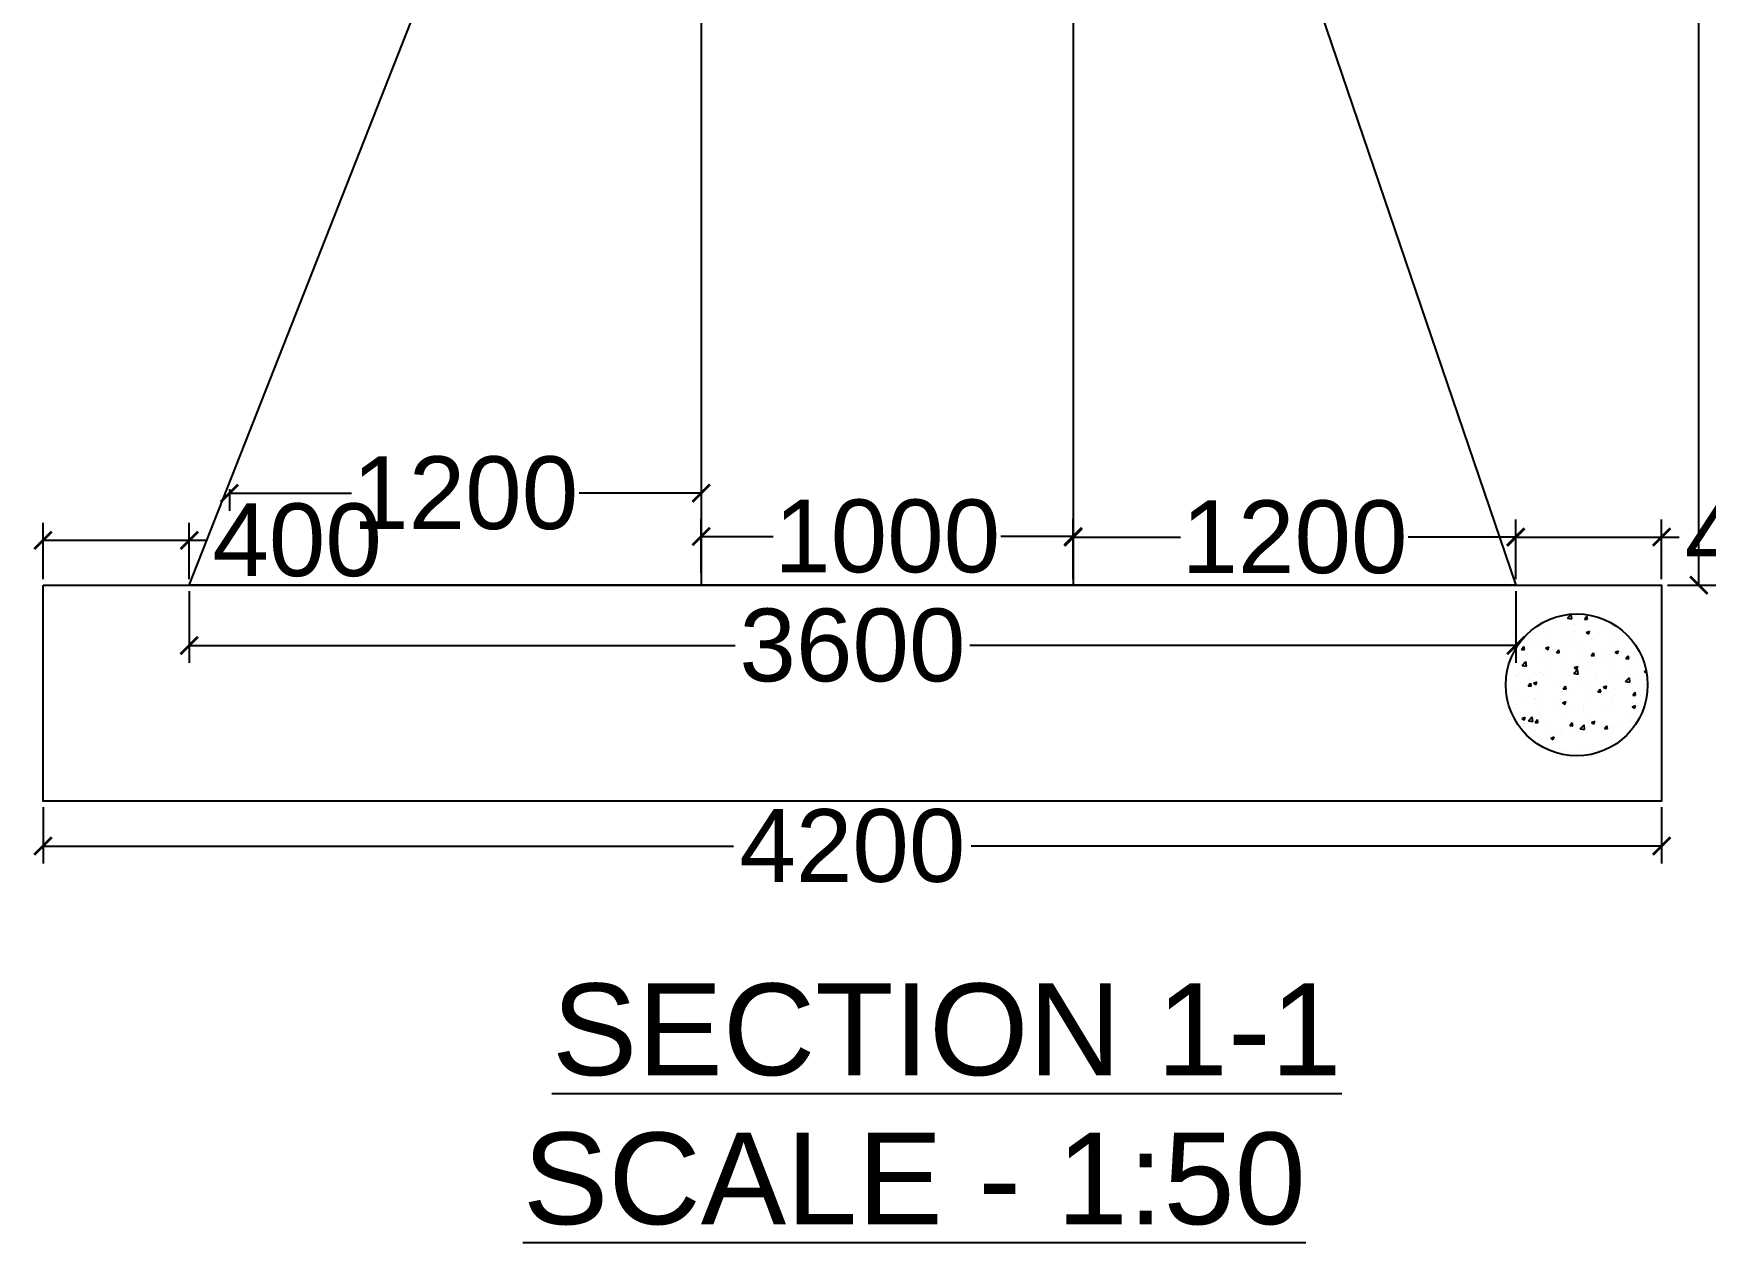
# Model space of a CAD drawing. Header units: inches. Extents: x 334 to 11487, y 360 to 10656.
# Drawn here: x 488.61 to 505.84, y 395.99 to 408.45 of the extents above; entities that cross this region are included whole.
import ezdxf

# ---------------------------------------------------------------- set-up
doc = ezdxf.new("R2010")
doc.units = ezdxf.units.IN
doc.header["$MEASUREMENT"] = 0
doc.layers.add('DIMENSION', color=255, linetype='Continuous')
doc.layers.add('TEXT', color=255, linetype='Continuous')
doc.styles.get("Standard").update_dxf_attribs({"font": 'arial.ttf'})
doc.dimstyles.new('dig', dxfattribs={"dimtxt": 0.1875, "dimasz": 0.18, "dimexe": 0.18, "dimexo": 0.0625, "dimgap": 0.09, "dimtad": 0, "dimtih": 1, "dimtoh": 1, "dimdec": 4, "dimzin": 0, "dimdsep": 46, "dimtxsty": 'Standard', "dimblk": 'ARCHTICK', "dimcen": 0.09, "dimadec": 0, "dimazin": 0, "dimtfac": 1, "dimtdec": 4, "dimtofl": 0, "dimtmove": 0, "dimatfit": 3, "dimldrblk": 'ARCHTICK', "dimfxl": 1, "dimtolj": 1, "dimtzin": 0, "dimarcsym": 0})

# ---------------------------------------------------------------- blocks, each defined once
blk = doc.blocks.new('_ArchTick')
at = {"color": 0, "linetype": 'ByBlock', "const_width": 0.15}
blk.add_lwpolyline([(-0.5, -0.5), (0.5, 0.5)], dxfattribs=at)
blk = doc.blocks.new('*D33')
at = {"layer": 'Defpoints', "color": 0, "ltscale": 0.02, "transparency": 16777216}
for p in [(488.706, 400.537), (505.392, 400.537), (505.392, 400.074)]:
    blk.add_point(p, dxfattribs=at)
at = {"layer": 'DIMENSION', "color": 0, "lineweight": -2, "ltscale": 0.02, "transparency": 16777216}
for p, q in [((488.706, 400.474), (488.706, 399.894)), ((505.392, 400.474), (505.392, 399.894)), ((488.706, 400.074), (495.825, 400.074)), ((505.392, 400.074), (498.273, 400.074))]:
    blk.add_line(p, q, dxfattribs=at)
at = {"layer": 'DIMENSION', "color": 0, "lineweight": -2, "ltscale": 0.02, "transparency": 16777216, "xscale": 0.18, "yscale": 0.18, "zscale": 0.18, "rotation": 180}
blk.add_blockref('_ArchTick', (488.706, 400.074), dxfattribs=at)
at = {"layer": 'DIMENSION', "color": 0, "lineweight": -2, "ltscale": 0.02, "transparency": 16777216, "xscale": 0.18, "yscale": 0.18, "zscale": 0.18}
blk.add_blockref('_ArchTick', (505.392, 400.074), dxfattribs=at)
at = {"layer": 'DIMENSION', "color": 0, "ltscale": 0.02, "transparency": 16777216, "insert": (497.049, 400.074), "char_height": 0.75, "attachment_point": 5}
blk.add_mtext('\\A1;4200', dxfattribs=at)
blk = doc.blocks.new('*D34')
at = {"layer": 'Defpoints', "color": 0, "ltscale": 0.02, "transparency": 16777216}
for p in [(490.213, 402.763), (503.888, 402.763), (503.888, 402.141)]:
    blk.add_point(p, dxfattribs=at)
at = {"layer": 'DIMENSION', "color": 0, "lineweight": -2, "ltscale": 0.02, "transparency": 16777216}
for p, q in [((490.213, 402.701), (490.213, 401.961)), ((503.888, 402.701), (503.888, 401.961)), ((490.213, 402.141), (495.842, 402.141)), ((503.888, 402.141), (498.259, 402.141))]:
    blk.add_line(p, q, dxfattribs=at)
at = {"layer": 'DIMENSION', "color": 0, "lineweight": -2, "ltscale": 0.02, "transparency": 16777216, "xscale": 0.18, "yscale": 0.18, "zscale": 0.18, "rotation": 180}
blk.add_blockref('_ArchTick', (490.213, 402.141), dxfattribs=at)
at = {"layer": 'DIMENSION', "color": 0, "lineweight": -2, "ltscale": 0.02, "transparency": 16777216, "xscale": 0.18, "yscale": 0.18, "zscale": 0.18}
blk.add_blockref('_ArchTick', (503.888, 402.141), dxfattribs=at)
at = {"layer": 'DIMENSION', "color": 0, "ltscale": 0.02, "transparency": 16777216, "insert": (497.05, 402.141), "char_height": 0.75, "attachment_point": 5}
blk.add_mtext('\\A1;3600', dxfattribs=at)
blk = doc.blocks.new('*D35')
at = {"layer": 'Defpoints', "color": 0, "ltscale": 0.02, "transparency": 16777216}
for p in [(490.213, 403.225), (488.706, 402.763), (490.213, 402.763)]:
    blk.add_point(p, dxfattribs=at)
at = {"layer": 'DIMENSION', "color": 0, "lineweight": -2, "ltscale": 0.02, "transparency": 16777216}
for p, q in [((488.706, 402.826), (488.706, 403.405)), ((490.213, 402.826), (490.213, 403.405)), ((488.706, 403.225), (490.213, 403.225)), ((490.213, 403.225), (490.393, 403.225))]:
    blk.add_line(p, q, dxfattribs=at)
at = {"layer": 'DIMENSION', "color": 0, "lineweight": -2, "ltscale": 0.02, "transparency": 16777216, "xscale": 0.18, "yscale": 0.18, "zscale": 0.18, "rotation": 180}
blk.add_blockref('_ArchTick', (488.706, 403.225), dxfattribs=at)
at = {"layer": 'DIMENSION', "color": 0, "lineweight": -2, "ltscale": 0.02, "transparency": 16777216, "xscale": 0.18, "yscale": 0.18, "zscale": 0.18}
blk.add_blockref('_ArchTick', (490.213, 403.225), dxfattribs=at)
at = {"layer": 'DIMENSION', "color": 0, "ltscale": 0.02, "transparency": 16777216, "insert": (491.325, 403.225), "char_height": 0.75, "attachment_point": 5}
blk.add_mtext('\\A1;400', dxfattribs=at)
blk = doc.blocks.new('*D36')
at = {"layer": 'Defpoints', "color": 0, "ltscale": 0.02, "transparency": 16777216}
for p in [(499.325, 403.265), (495.49, 402.826), (499.325, 402.763)]:
    blk.add_point(p, dxfattribs=at)
at = {"layer": 'DIMENSION', "color": 0, "lineweight": -2, "ltscale": 0.02, "transparency": 16777216}
for p, q in [((495.49, 402.888), (495.49, 403.445)), ((499.325, 402.826), (499.325, 403.445)), ((495.49, 403.265), (496.234, 403.265)), ((499.325, 403.265), (498.581, 403.265))]:
    blk.add_line(p, q, dxfattribs=at)
at = {"layer": 'DIMENSION', "color": 0, "lineweight": -2, "ltscale": 0.02, "transparency": 16777216, "xscale": 0.18, "yscale": 0.18, "zscale": 0.18, "rotation": 180}
blk.add_blockref('_ArchTick', (495.49, 403.265), dxfattribs=at)
at = {"layer": 'DIMENSION', "color": 0, "lineweight": -2, "ltscale": 0.02, "transparency": 16777216, "xscale": 0.18, "yscale": 0.18, "zscale": 0.18}
blk.add_blockref('_ArchTick', (499.325, 403.265), dxfattribs=at)
at = {"layer": 'DIMENSION', "color": 0, "ltscale": 0.02, "transparency": 16777216, "insert": (497.408, 403.265), "char_height": 0.75, "attachment_point": 5}
blk.add_mtext('\\A1;1000', dxfattribs=at)
blk = doc.blocks.new('*D37')
at = {"layer": 'Defpoints', "color": 0, "ltscale": 0.02, "transparency": 16777216}
for p in [(503.888, 403.256), (499.325, 402.763), (503.888, 402.763)]:
    blk.add_point(p, dxfattribs=at)
at = {"layer": 'DIMENSION', "color": 0, "lineweight": -2, "ltscale": 0.02, "transparency": 16777216}
for p, q in [((499.325, 402.826), (499.325, 403.436)), ((503.888, 402.826), (503.888, 403.436)), ((499.325, 403.256), (500.433, 403.256)), ((503.888, 403.256), (502.78, 403.256))]:
    blk.add_line(p, q, dxfattribs=at)
at = {"layer": 'DIMENSION', "color": 0, "lineweight": -2, "ltscale": 0.02, "transparency": 16777216, "xscale": 0.18, "yscale": 0.18, "zscale": 0.18, "rotation": 180}
blk.add_blockref('_ArchTick', (499.325, 403.256), dxfattribs=at)
at = {"layer": 'DIMENSION', "color": 0, "lineweight": -2, "ltscale": 0.02, "transparency": 16777216, "xscale": 0.18, "yscale": 0.18, "zscale": 0.18}
blk.add_blockref('_ArchTick', (503.888, 403.256), dxfattribs=at)
at = {"layer": 'DIMENSION', "color": 0, "ltscale": 0.02, "transparency": 16777216, "insert": (501.607, 403.256), "char_height": 0.75, "attachment_point": 5}
blk.add_mtext('\\A1;1200', dxfattribs=at)
blk = doc.blocks.new('*D38')
at = {"layer": 'Defpoints', "color": 0, "ltscale": 0.02, "transparency": 16777216}
for p in [(505.392, 403.258), (503.888, 402.826), (505.392, 402.763)]:
    blk.add_point(p, dxfattribs=at)
at = {"layer": 'DIMENSION', "color": 0, "lineweight": -2, "ltscale": 0.02, "transparency": 16777216}
for p, q in [((503.888, 402.888), (503.888, 403.438)), ((505.392, 402.826), (505.392, 403.438)), ((503.888, 403.258), (505.392, 403.258)), ((505.392, 403.258), (505.572, 403.258))]:
    blk.add_line(p, q, dxfattribs=at)
at = {"layer": 'DIMENSION', "color": 0, "lineweight": -2, "ltscale": 0.02, "transparency": 16777216, "xscale": 0.18, "yscale": 0.18, "zscale": 0.18, "rotation": 180}
blk.add_blockref('_ArchTick', (503.888, 403.258), dxfattribs=at)
at = {"layer": 'DIMENSION', "color": 0, "lineweight": -2, "ltscale": 0.02, "transparency": 16777216, "xscale": 0.18, "yscale": 0.18, "zscale": 0.18}
blk.add_blockref('_ArchTick', (505.392, 403.258), dxfattribs=at)
at = {"layer": 'DIMENSION', "color": 0, "ltscale": 0.02, "transparency": 16777216, "insert": (506.504, 403.258), "char_height": 0.75, "attachment_point": 5}
blk.add_mtext('\\A1;400', dxfattribs=at)
blk = doc.blocks.new('*D39')
at = {"layer": 'Defpoints', "color": 0, "ltscale": 0.02, "transparency": 16777216}
for p in [(505.392, 416.165), (505.775, 416.165), (505.392, 402.763)]:
    blk.add_point(p, dxfattribs=at)
at = {"layer": 'DIMENSION', "color": 0, "lineweight": -2, "ltscale": 0.02, "transparency": 16777216}
for p, q in [((505.454, 416.165), (505.955, 416.165)), ((505.775, 416.165), (505.775, 409.937)), ((505.775, 402.763), (505.775, 408.991)), ((505.454, 402.763), (505.955, 402.763))]:
    blk.add_line(p, q, dxfattribs=at)
at = {"layer": 'DIMENSION', "color": 0, "lineweight": -2, "ltscale": 0.02, "transparency": 16777216, "xscale": 0.18, "yscale": 0.18, "zscale": 0.18}
for p, rotation in [((505.775, 416.165), 90), ((505.775, 402.763), 270)]:
    blk.add_blockref('_ArchTick', p, dxfattribs=dict(at, rotation=rotation))
at = {"layer": 'DIMENSION', "color": 0, "ltscale": 0.02, "transparency": 16777216, "insert": (505.775, 409.464), "char_height": 0.75, "attachment_point": 5}
blk.add_mtext('\\A1;3050', dxfattribs=at)
blk = doc.blocks.new('*D68')
at = {"layer": 'Defpoints', "color": 0, "ltscale": 0.02, "transparency": 16777216}
for p in [(490.627, 403.814), (495.49, 403.814), (495.49, 403.71)]:
    blk.add_point(p, dxfattribs=at)
at = {"layer": 'DIMENSION', "color": 0, "lineweight": -2, "ltscale": 0.02, "transparency": 16777216}
for p, q in [((490.627, 403.752), (490.627, 403.53)), ((495.49, 403.752), (495.49, 403.53)), ((490.627, 403.71), (491.885, 403.71)), ((495.49, 403.71), (494.232, 403.71))]:
    blk.add_line(p, q, dxfattribs=at)
at = {"layer": 'DIMENSION', "color": 0, "lineweight": -2, "ltscale": 0.02, "transparency": 16777216, "xscale": 0.18, "yscale": 0.18, "zscale": 0.18, "rotation": 180}
blk.add_blockref('_ArchTick', (490.627, 403.71), dxfattribs=at)
at = {"layer": 'DIMENSION', "color": 0, "lineweight": -2, "ltscale": 0.02, "transparency": 16777216, "xscale": 0.18, "yscale": 0.18, "zscale": 0.18}
blk.add_blockref('_ArchTick', (495.49, 403.71), dxfattribs=at)
at = {"layer": 'DIMENSION', "color": 0, "ltscale": 0.02, "transparency": 16777216, "insert": (493.058, 403.71), "char_height": 0.75, "attachment_point": 5}
blk.add_mtext('\\A1;1200', dxfattribs=at)

msp = doc.modelspace()

# ---------------------------------------------------------------- linework, layer by layer
at = {"layer": 'DIMENSION', "ltscale": 0.02}
for p, q in [((504.16164, 402.36156), (504.16164, 402.36156)), ((504.37512, 402.35519), (504.37512, 402.35519)), ((504.41419, 402.39357), (504.41419, 402.39357)), ((504.42081, 402.4213), (504.45976, 402.46188)), ((504.42081, 402.4213), (504.46528, 402.4144)), ((504.4655, 402.41413), (504.45998, 402.46162)), ((504.48875, 402.3603), (504.48875, 402.3603)), ((504.59614, 402.41358), (504.62024, 402.4423)), ((504.59614, 402.41358), (504.62602, 402.41096)), ((504.61392, 402.37678), (504.61392, 402.37678)), ((504.62624, 402.41068), (504.62046, 402.44202)), ((504.64204, 402.34391), (504.64204, 402.34391)), ((504.67389, 402.43106), (504.67389, 402.43106)), ((504.80328, 402.40171), (504.80328, 402.40171)), ((504.90895, 402.33263), (504.90895, 402.33263)), ((504.15556, 402.19512), (504.15556, 402.19512)), ((504.17297, 402.31872), (504.17297, 402.31872)), ((504.17956, 402.21404), (504.17956, 402.21404)), ((504.21364, 402.2993), (504.21364, 402.2993)), ((504.35721, 402.16309), (504.35721, 402.16309)), ((504.40811, 402.22713), (504.40811, 402.22713)), ((504.47115, 402.26409), (504.47115, 402.26409)), ((504.48055, 402.28803), (504.48055, 402.28803)), ((504.48238, 402.17957), (504.48238, 402.17957)), ((504.61324, 402.27489), (504.64825, 402.28833)), ((504.61324, 402.27489), (504.63811, 402.25811)), ((504.63834, 402.25784), (504.64847, 402.28805)), ((504.66781, 402.26461), (504.66781, 402.26461)), ((504.67175, 402.2045), (504.67175, 402.2045)), ((504.74746, 402.27675), (504.74746, 402.27675)), ((504.76275, 402.31414), (504.76275, 402.31414)), ((504.88255, 402.20436), (504.88255, 402.20436)), ((504.92453, 402.29982), (504.92453, 402.29982)), ((504.98752, 402.24607), (504.98752, 402.24607)), ((505.01437, 402.26547), (505.01437, 402.26547)), ((503.89276, 401.99346), (503.89276, 401.99346)), ((503.94825, 402.10023), (503.97236, 402.12896)), ((503.94825, 402.10023), (503.97814, 402.09762)), ((503.97836, 402.09734), (503.97258, 402.12868)), ((504.00777, 402.0542), (504.00777, 402.0542)), ((504.00874, 402.11231), (504.00874, 402.11231)), ((504.04144, 402.12152), (504.04144, 402.12152)), ((504.14948, 402.02867), (504.14948, 402.02867)), ((504.19313, 402.11362), (504.22814, 402.12706)), ((504.19313, 402.11362), (504.218, 402.09685)), ((504.21822, 402.09657), (504.22836, 402.12678)), ((504.27565, 402.10103), (504.27565, 402.10103)), ((504.29937, 402.10425), (504.29937, 402.10425)), ((504.30688, 402.06886), (504.33099, 402.09758)), ((504.30688, 402.06886), (504.33677, 402.06624)), ((504.33699, 402.06596), (504.33121, 402.0973)), ((504.40203, 402.06068), (504.40203, 402.06068)), ((504.54021, 402.00729), (504.54021, 402.00729)), ((504.54256, 402.08976), (504.54256, 402.08976)), ((504.59096, 402.15431), (504.59096, 402.15431)), ((504.66173, 402.09817), (504.66173, 402.09817)), ((504.66551, 402.03748), (504.68962, 402.06621)), ((504.66551, 402.03748), (504.6954, 402.03487)), ((504.69562, 402.03459), (504.68984, 402.06593)), ((504.80947, 402.07848), (504.80947, 402.07848)), ((504.85599, 402.04887), (504.85599, 402.04887)), ((504.9117, 402.07358), (504.94671, 402.08702)), ((504.9117, 402.07358), (504.93657, 402.0568)), ((504.91845, 402.13337), (504.91845, 402.13337)), ((504.93679, 402.05653), (504.94693, 402.08674)), ((504.98116, 402.06535), (504.98116, 402.06535)), ((505.02414, 402.0061), (505.04825, 402.03483)), ((505.02414, 402.0061), (505.05403, 402.00349)), ((505.05425, 402.00321), (505.04847, 402.03455)), ((505.07351, 402.02938), (505.07351, 402.02938)), ((505.07638, 402.0672), (505.07638, 402.0672)), ((505.16492, 401.99894), (505.16492, 401.99894)), ((503.88668, 401.82702), (503.88668, 401.82702)), ((503.90714, 401.82917), (503.90714, 401.82917)), ((503.9099, 401.92431), (503.9099, 401.92431)), ((503.91137, 401.85681), (503.91137, 401.85681)), ((503.95348, 401.93424), (503.99243, 401.97482)), ((503.95348, 401.93424), (503.99795, 401.92734)), ((503.99817, 401.92707), (503.99265, 401.97456)), ((504.1434, 401.86222), (504.1434, 401.86222)), ((504.17828, 401.84554), (504.17828, 401.84554)), ((504.19873, 401.87922), (504.19873, 401.87922)), ((504.22568, 401.96588), (504.22568, 401.96588)), ((504.35085, 401.98236), (504.35085, 401.98236)), ((504.39595, 401.89423), (504.39595, 401.89423)), ((504.44519, 401.83426), (504.44519, 401.83426)), ((504.4871, 401.85148), (504.52605, 401.89207)), ((504.4871, 401.85148), (504.53157, 401.84458)), ((504.49032, 401.92928), (504.49032, 401.92928)), ((504.49158, 401.91231), (504.52659, 401.92575)), ((504.49158, 401.91231), (504.51646, 401.89554)), ((504.51668, 401.89526), (504.52682, 401.92547)), ((504.53179, 401.84431), (504.52627, 401.8918)), ((504.65565, 401.93172), (504.65565, 401.93172)), ((504.7121, 401.82298), (504.7121, 401.82298)), ((504.72446, 401.85166), (504.72446, 401.85166)), ((504.78191, 401.97933), (504.78191, 401.97933)), ((504.84963, 401.86814), (504.84963, 401.86814)), ((504.91237, 401.96693), (504.91237, 401.96693)), ((505.03899, 401.89307), (505.03899, 401.89307)), ((505.15884, 401.83249), (505.15884, 401.83249)), ((505.21015, 401.87227), (505.23302, 401.88105)), ((505.21015, 401.87227), (505.23502, 401.85549)), ((505.23524, 401.85522), (505.23694, 401.86028)), ((503.8806, 401.66057), (503.8806, 401.66057)), ((504.01679, 401.78965), (504.01679, 401.78965)), ((504.01763, 401.72414), (504.04173, 401.75286)), ((504.01763, 401.72414), (504.04751, 401.72152)), ((504.04773, 401.72124), (504.04195, 401.75258)), ((504.07147, 401.75105), (504.10648, 401.76449)), ((504.07147, 401.75105), (504.09634, 401.73427)), ((504.09414, 401.76868), (504.09414, 401.76868)), ((504.09657, 401.73399), (504.1067, 401.76421)), ((504.13732, 401.69578), (504.13732, 401.69578)), ((504.21931, 401.78516), (504.21931, 401.78516)), ((504.2837, 401.77837), (504.2837, 401.77837)), ((504.37626, 401.69276), (504.40036, 401.72149)), ((504.37626, 401.69276), (504.40614, 401.69015)), ((504.38987, 401.72779), (504.38987, 401.72779)), ((504.40636, 401.68987), (504.40058, 401.72121)), ((504.40868, 401.81009), (504.40868, 401.81009)), ((504.55062, 401.7671), (504.55062, 401.7671)), ((504.59292, 401.65446), (504.59292, 401.65446)), ((504.64957, 401.76527), (504.64957, 401.76527)), ((504.71809, 401.67093), (504.71809, 401.67093)), ((504.73489, 401.66138), (504.75899, 401.69011)), ((504.73489, 401.66138), (504.76477, 401.65877)), ((504.76499, 401.65849), (504.75921, 401.68983)), ((504.76127, 401.681), (504.76127, 401.681)), ((504.79004, 401.711), (504.82505, 401.72444)), ((504.79004, 401.711), (504.81491, 401.69423)), ((504.81513, 401.69395), (504.82527, 401.72417)), ((504.81753, 401.75582), (504.81753, 401.75582)), ((504.90629, 401.80048), (504.90629, 401.80048)), ((504.90746, 401.69586), (504.90746, 401.69586)), ((504.97901, 401.8117), (504.97901, 401.8117)), ((505.02072, 401.76872), (505.05967, 401.80931)), ((505.02072, 401.76872), (505.06519, 401.76182)), ((505.05286, 401.73105), (505.05286, 401.73105)), ((505.06541, 401.76155), (505.05989, 401.80904)), ((505.08444, 401.74454), (505.08444, 401.74454)), ((505.09352, 401.63001), (505.11762, 401.65874)), ((505.12362, 401.62711), (505.11784, 401.65846)), ((505.15276, 401.66604), (505.15276, 401.66604)), ((505.22323, 401.73744), (505.22323, 401.73744)), ((503.81189, 401.60266), (503.81189, 401.60266)), ((503.87452, 401.49412), (503.87452, 401.49412)), ((503.88649, 401.53084), (503.88649, 401.53084)), ((503.96261, 401.57147), (503.96261, 401.57147)), ((504.07881, 401.59138), (504.07881, 401.59138)), ((504.08778, 401.58795), (504.08778, 401.58795)), ((504.13124, 401.52933), (504.13124, 401.52933)), ((504.17808, 401.58089), (504.17808, 401.58089)), ((504.27715, 401.61288), (504.27715, 401.61288)), ((504.29789, 401.47111), (504.29789, 401.47111)), ((504.34572, 401.5801), (504.34572, 401.5801)), ((504.36993, 401.54974), (504.40494, 401.56318)), ((504.36993, 401.54974), (504.3948, 401.53296)), ((504.3838, 401.56134), (504.3838, 401.56134)), ((504.39502, 401.53269), (504.40516, 401.5629)), ((504.46968, 401.63094), (504.46968, 401.63094)), ((504.58656, 401.47373), (504.58656, 401.47373)), ((504.58949, 401.52116), (504.58949, 401.52116)), ((504.61263, 401.56883), (504.61263, 401.56883)), ((504.64349, 401.59883), (504.64349, 401.59883)), ((504.77592, 401.49866), (504.77592, 401.49866)), ((504.87954, 401.55755), (504.87954, 401.55755)), ((504.88108, 401.57121), (504.88108, 401.57121)), ((504.90021, 401.63403), (504.90021, 401.63403)), ((505.08849, 401.50969), (505.1235, 401.52313)), ((505.08849, 401.50969), (505.11336, 401.49292)), ((505.0917, 401.54023), (505.0917, 401.54023)), ((505.09352, 401.63001), (505.1234, 401.62739)), ((505.11358, 401.49264), (505.12372, 401.52286)), ((505.14645, 401.54627), (505.14645, 401.54627)), ((505.14668, 401.49959), (505.14668, 401.49959)), ((505.17267, 401.62127), (505.17267, 401.62127)), ((505.21687, 401.55671), (505.21687, 401.55671)), ((503.94982, 401.38847), (503.98483, 401.40191)), ((503.94982, 401.38847), (503.97469, 401.3717)), ((503.95624, 401.39075), (503.95624, 401.39075)), ((503.97491, 401.37142), (503.98505, 401.40163)), ((503.98144, 401.33588), (503.98144, 401.33588)), ((504.0063, 401.42106), (504.0063, 401.42106)), ((504.01977, 401.36442), (504.05872, 401.40501)), ((504.01977, 401.36442), (504.06424, 401.35752)), ((504.06446, 401.35726), (504.05894, 401.40474)), ((504.087, 401.34804), (504.11111, 401.37677)), ((504.087, 401.34804), (504.11689, 401.34543)), ((504.11711, 401.34515), (504.11133, 401.37649)), ((504.12516, 401.36288), (504.12516, 401.36288)), ((504.14561, 401.41568), (504.14561, 401.41568)), ((504.24835, 401.32461), (504.24835, 401.32461)), ((504.37772, 401.39489), (504.37772, 401.39489)), ((504.44563, 401.31666), (504.46974, 401.34539)), ((504.44563, 401.31666), (504.47552, 401.31405)), ((504.46139, 401.45725), (504.46139, 401.45725)), ((504.47574, 401.31377), (504.46996, 401.34511)), ((504.51526, 401.31333), (504.51526, 401.31333)), ((504.55339, 401.28166), (504.59234, 401.32225)), ((504.59808, 401.2745), (504.59256, 401.32198)), ((504.63741, 401.43238), (504.63741, 401.43238)), ((504.64439, 401.30145), (504.64439, 401.30145)), ((504.66838, 401.34843), (504.70339, 401.36187)), ((504.66838, 401.34843), (504.69325, 401.33165)), ((504.69347, 401.33138), (504.70361, 401.36159)), ((504.78044, 401.34618), (504.78044, 401.34618)), ((504.78217, 401.30205), (504.78217, 401.30205)), ((504.80426, 401.28529), (504.82837, 401.31402)), ((504.83437, 401.28239), (504.82859, 401.31374)), ((504.88805, 401.30114), (504.88805, 401.30114)), ((504.89413, 401.46759), (504.89413, 401.46759)), ((504.96016, 401.34303), (504.96016, 401.34303)), ((505.07203, 401.39624), (505.07203, 401.39624)), ((505.08533, 401.3595), (505.08533, 401.3595)), ((504.01408, 401.21847), (504.01408, 401.21847)), ((504.08686, 401.26872), (504.08686, 401.26872)), ((504.11908, 401.19644), (504.11908, 401.19644)), ((504.19725, 401.24608), (504.19725, 401.24608)), ((504.24827, 401.18716), (504.28328, 401.2006)), ((504.24827, 401.18716), (504.27314, 401.17039)), ((504.27336, 401.17011), (504.2835, 401.20032)), ((504.32985, 401.26004), (504.32985, 401.26004)), ((504.35377, 401.25744), (504.35377, 401.25744)), ((504.37164, 401.22844), (504.37164, 401.22844)), ((504.45502, 401.27652), (504.45502, 401.27652)), ((504.48885, 401.29613), (504.48885, 401.29613)), ((504.55339, 401.28166), (504.59786, 401.27476)), ((504.62068, 401.24617), (504.62068, 401.24617)), ((504.63133, 401.26593), (504.63133, 401.26593)), ((504.80426, 401.28529), (504.83415, 401.28267)), ((504.82863, 401.14582), (504.82863, 401.14582)), ((504.88197, 401.13469), (504.88197, 401.13469)), ((504.8876, 401.23489), (504.8876, 401.23489)), ((504.9538, 401.1623), (504.9538, 401.1623)), ((505.04908, 401.29077), (505.04908, 401.29077)), ((504.32349, 401.07932), (504.32349, 401.07932)), ((504.36556, 401.062), (504.36556, 401.062)), ((504.41578, 401.05918), (504.41578, 401.05918)), ((504.51285, 401.10425), (504.51285, 401.10425)), ((504.62525, 401.09949), (504.62525, 401.09949)), ((504.6827, 401.0479), (504.6827, 401.0479)), ((504.7598, 401.04785), (504.7598, 401.04785))]:
    msp.add_line(p, q, dxfattribs=at)
for points in [[(495.49005, 416.16467), (499.32509, 416.16467), (503.88817, 402.76341), (490.21266, 402.76341)], [(488.70643, 402.76341), (505.39196, 402.76341), (505.39196, 400.53698), (488.70643, 400.53698)]]:
    msp.add_lwpolyline(points, close=True, dxfattribs=at)
for points in [[(495.49005, 416.16467), (495.49005, 402.76341)], [(499.32509, 416.16467), (499.32509, 402.76341)]]:
    msp.add_lwpolyline(points, dxfattribs=at)
msp.add_circle((504.51658, 401.73506), 0.73116, dxfattribs=at)

# ---------------------------------------------------------------- texts
at = {"layer": 'TEXT'}
for s, p in [('%%USECTION 1-1', (493.95247, 397.71202)), ('%%USCALE - 1:50', (493.65297, 396.17602))]:
    msp.add_text(s, height=0.945, dxfattribs=at).set_placement(p)

# ---------------------------------------------------------------- dimensions: what is measured, and where the dimension line sits
at = {"layer": 'DIMENSION', "ltscale": 0.02}
dim = msp.add_linear_dim(base=(505.77519, 416.16467), p1=(505.39196, 402.76341), p2=(505.39196, 416.16467), angle=90, text='3050', dimstyle='dig', override={"dimtxt": 0.75}, dxfattribs=at)
dim.commit()
dim.dimension.update_dxf_attribs({"geometry": '*D39', "text_midpoint": (505.77519, 409.46404)})
for base, p1, p2, text, picture, middle in [((495.49005, 403.70979), (490.62653, 403.81439), (495.49005, 403.81439), '1200', '*D68', (493.05829, 403.70979)), ((490.21266, 403.22522), (488.70643, 402.76341), (490.21266, 402.76341), '400', '*D35', (491.325, 403.22522)), ((499.32509, 403.26487), (495.49005, 402.82591), (499.32509, 402.76341), '1000', '*D36', (497.40757, 403.26487)), ((503.88817, 403.25611), (499.32509, 402.76341), (503.88817, 402.76341), '1200', '*D37', (501.60663, 403.25611)), ((505.39196, 403.25833), (503.88817, 402.82591), (505.39196, 402.76341), '400', '*D38', (506.5043, 403.25833)), ((503.88817, 402.14058), (490.21266, 402.76341), (503.88817, 402.76341), '3600', '*D34', (497.05041, 402.14058)), ((505.39196, 400.07376), (488.70643, 400.53698), (505.39196, 400.53698), '4200', '*D33', (497.0492, 400.07376))]:
    dim = msp.add_linear_dim(base=base, p1=p1, p2=p2, text=text, dimstyle='dig', override={"dimtxt": 0.75}, dxfattribs=at)
    dim.commit()
    dim.dimension.update_dxf_attribs({"geometry": picture, "text_midpoint": middle})

doc.saveas('drawing.dxf')
